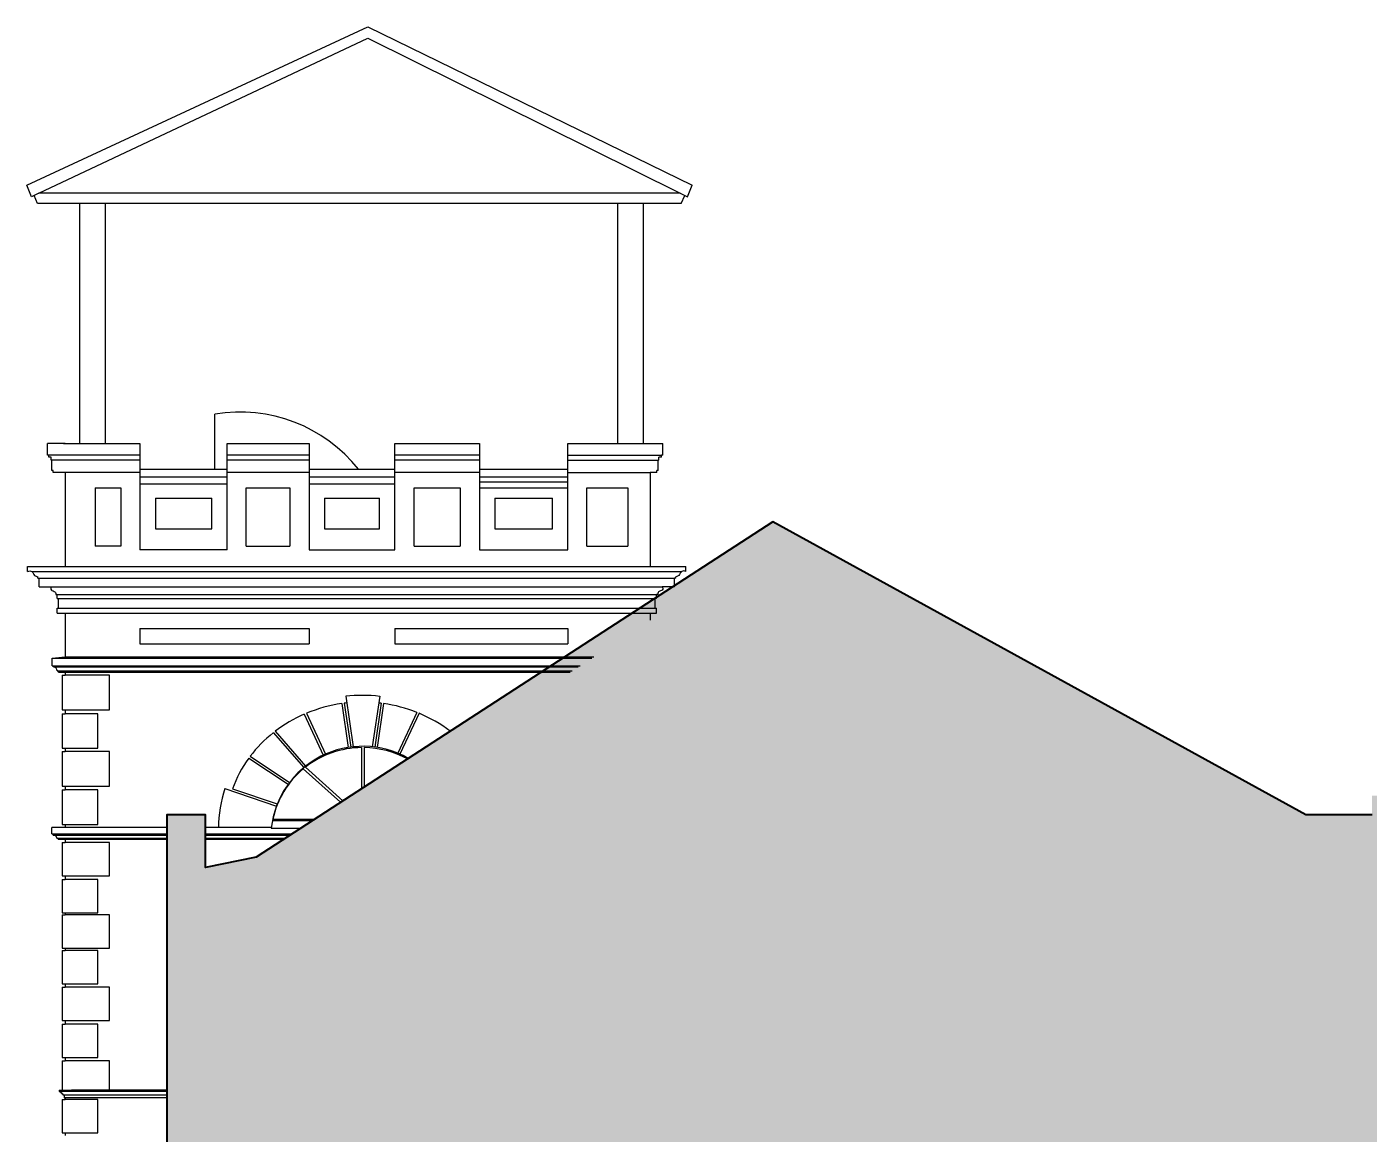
# Model space of a CAD drawing. Extents: x -43 to 90, y 6 to 81.
# Drawn here: x -37.76 to -27.28, y 23.92 to 32.57 of the extents above; entities that cross this region are included whole.
import ezdxf

# ---------------------------------------------------------------- set-up
doc = ezdxf.new("R2010")
doc.units = 0
doc.header["$LTSCALE"] = 0.1
doc.header["$MEASUREMENT"] = 0
doc.layers.add('cortado', color=7, linetype='CONTINUOUS', lineweight=40)
doc.layers.add('hachuras cortado', color=7, linetype='CONTINUOUS', true_color=0xfeffff)
doc.layers.add('visto', color=9, linetype='CONTINUOUS')

msp = doc.modelspace()

# ---------------------------------------------------------------- hatches: boundary and pattern name
at = {"layer": 'hachuras cortado', "linetype": 'ByBlock'}
msp.add_hatch(color=256, dxfattribs=at).paths.add_polyline_path([(-36.72013210151141, 21.29184825714955), (-36.72013210151141, 20.13189680604304), (-36.22013210151141, 20.13189680604304), (-36.22013210151141, 21.301848257042), (-33.66688010511194, 21.301848257042), (-33.66688010511194, 20.13189680604304), (-33.3268801051118, 20.13189680604304), (-33.3268801051118, 21.301848257042), (-30.5051382113839, 21.301848257042), (-30.5051382113839, 20.13189680604304), (-30.13513821138355, 20.13189680604304), (-30.13513821138355, 21.301848257042), (-27.36657736204922, 21.301848257042), (-27.36657736204922, 20.13189680604304), (-26.9452011982126, 20.13189680604304), (-26.9452011982126, 22.26184825704203), (-26.94520119821306, 25.00184825704204), (-26.9452011982126, 26.56192528612698), (-27.25521344700161, 26.56192528612709), (-27.25521344700161, 26.41192528612711), (-27.77200586163727, 26.41192528612716), (-31.93636572270237, 28.70109496714673), (-35.97385386402453, 26.08196662745476), (-36.36963916965311, 26.00063268798473), (-36.36963916965357, 26.41192528612689), (-36.67013210151123, 26.41192528612689), (-36.67013210151168, 21.29184825714955)])

# ---------------------------------------------------------------- linework, layer by layer
at = {"layer": 'cortado', "flags": 128}
msp.add_lwpolyline([(-27.25521344700161, 26.41192528612711), (-27.77200586163727, 26.41192528612716), (-31.93636572270237, 28.70109496714673), (-35.97385386402453, 26.08196662745476), (-36.36963916965311, 26.00063268798473), (-36.36963916965357, 26.41192528612689), (-36.67013210151123, 26.41192528612689), (-36.67013210151168, 21.29184825714955), (-36.72013210151141, 21.29184825714955), (-36.72013210151141, 20.13189680604304), (-36.22013210151141, 20.13189680604304), (-36.22013210151141, 21.301848257042), (-33.66688010511194, 21.301848257042), (-33.66688010511194, 20.13189680604304), (-33.3268801051118, 20.13189680604304), (-33.3268801051118, 21.301848257042), (-30.5051382113839, 21.301848257042), (-30.5051382113839, 20.13189680604304), (-30.13513821138355, 20.13189680604304), (-30.13513821138355, 21.301848257042), (-27.36657736204922, 21.301848257042), (-27.36657736204922, 20.13189680604304), (-26.9452011982126, 20.13189680604304)], dxfattribs=at)
at = {"layer": 'visto'}
for p, q in [((-37.76428188683428, 31.33067970000152), (-35.1001592260485, 32.56697220862477)), ((-35.1001592260485, 32.56697220862477), (-32.56775321096426, 31.33040465917806)), ((-37.6707219771041, 31.26697220862481), (-35.10103478673033, 32.47837176662792)), ((-35.10103478672988, 32.47837176662792), (-32.66120310436497, 31.26697220862493)), ((-37.72814076061774, 31.24032688446007), (-37.76428188683428, 31.33067970000152)), ((-37.6707219771041, 31.2669722086247), (-37.72814076061774, 31.24032688446007)), ((-37.67980104710238, 31.18697220862455), (-37.70823349211593, 31.24956490014076)), ((-32.66120310436497, 31.26697220862481), (-37.6707219771041, 31.2669722086247)), ((-32.66120310436497, 31.26697220862481), (-32.60378432085133, 31.24032688446018)), ((-32.65212403436669, 31.18697220862466), (-32.62369158935314, 31.24956490014088)), ((-32.60378432085133, 31.24032688446018), (-32.56775321096426, 31.33040465917806)), ((-32.65212403436669, 31.18697220862477), (-37.67980104710238, 31.18697220862477)), ((-37.35048137588989, 29.31184825710179), (-37.35048137588989, 31.18697220862477)), ((-37.15051183685852, 29.3118482571019), (-37.15051183685852, 31.18697220862489)), ((-33.14758268711545, 29.31184825710179), (-33.14758268711545, 31.18697220862477)), ((-32.94634752646004, 29.3118482571019), (-32.94634752646004, 31.18697220862489)), ((-36.29444280114455, 29.11184825710174), (-36.29444280114455, 29.54184825710203)), ((-37.46507682653316, 29.31184825710179), (-37.60317050060655, 29.31184825710179)), ((-37.60317050060655, 29.22184825710175), (-37.60317050060655, 29.31184825710179)), ((-37.47851153041244, 29.31184825710179), (-37.60317050060655, 29.31184825710179)), ((-37.47851153041244, 29.31184825710179), (-36.88038226171454, 29.31184825710179)), ((-37.46507682653316, 29.31184825710179), (-36.88038226171454, 29.31184825710179)), ((-36.88038226171454, 29.31184825710179), (-36.88038226171454, 29.11184825710174)), ((-36.19993495391815, 29.11184825710174), (-36.19993495391815, 29.31184825710179)), ((-36.19993495391815, 29.31184825710179), (-35.55950226351694, 29.31184825710179)), ((-35.55950226351694, 29.31184825710179), (-35.55950226351739, 29.11184825710174)), ((-34.8896754101828, 29.11184825710174), (-34.88967541018371, 29.31184825710179)), ((-34.88967541018371, 29.31184825710179), (-34.22923334012591, 29.31184825710179)), ((-34.22923334012591, 29.31184825710179), (-34.22923334012545, 29.11184825710174)), ((-33.53877093076277, 29.11184825710174), (-33.53877093076277, 29.31184825710179)), ((-33.53877093076277, 29.31184825710179), (-32.79703856840558, 29.31184825710179)), ((-32.79739902467451, 29.31184825710179), (-32.79703856840558, 29.31184825710179)), ((-32.79703856840558, 29.22184825710175), (-32.79703856840558, 29.31184825710179)), ((-37.59317050060633, 29.22184825710175), (-37.60317050060655, 29.22184825710175)), ((-37.59317050060633, 29.20684825710177), (-37.59317050060633, 29.22184825710175)), ((-36.88038226171454, 29.22184825710175), (-37.59317050060633, 29.22184825710175)), ((-37.57317050060635, 29.20684825710177), (-37.59317050060633, 29.20684825710177)), ((-37.57317050060635, 29.18184825710179), (-37.57317050060635, 29.20684825710177)), ((-37.56817050060624, 29.18184825710179), (-37.57317050060635, 29.18184825710179)), ((-37.56817050060624, 29.10184825710175), (-37.56817050060624, 29.18184825710179)), ((-36.88038226171454, 29.18184825708701), (-37.56817050060669, 29.18184825710179)), ((-35.55950226351694, 29.22184825710175), (-36.19993495391815, 29.22184825710175)), ((-35.55950226351694, 29.18184825708656), (-36.19993495391815, 29.18184825710111)), ((-34.22923334012591, 29.22184825710175), (-34.88967541018371, 29.22184825710175)), ((-34.22923334012591, 29.18184825708656), (-34.88967541018371, 29.18184825710168)), ((-33.53877093076323, 29.22184825710175), (-32.80703856840534, 29.22184825710175)), ((-33.53877093076277, 29.18184825708326), (-32.83203856840588, 29.18184825710156)), ((-32.83203856840588, 29.10184825710175), (-32.83203856840588, 29.18184825710179)), ((-32.82703856840578, 29.18184825710179), (-32.83203856840588, 29.18184825710156)), ((-32.82703856840578, 29.18184825710179), (-32.82703856840578, 29.20684825710177)), ((-32.80703856840579, 29.20684825710177), (-32.82703856840578, 29.20684825710177)), ((-32.80703856840579, 29.20684825710177), (-32.80703856840579, 29.22184825710175)), ((-32.79703856840558, 29.22184825710175), (-32.80703856840579, 29.22184825710175)), ((-37.55817050060602, 29.10184825710175), (-37.56817050060624, 29.10184825710175)), ((-37.55817050060602, 29.08684825710176), (-37.55817050060602, 29.10184825710175)), ((-37.46507699003984, 29.08684825710176), (-37.55817050060602, 29.08684825710176)), ((-37.46507699003984, 29.08684825710176), (-37.46507699003939, 28.35184825710186)), ((-36.88038226171408, 29.08684825710165), (-37.46507699003984, 29.08684825710176)), ((-36.88038226171454, 29.11184825710174), (-36.19993495391815, 29.11184825710174)), ((-36.88038226171454, 29.11184825710174), (-36.88038226171454, 28.48184825713506)), ((-36.88038226171454, 29.05184825713511), (-36.19993495391861, 29.05184825713511)), ((-36.1999349539177, 28.48184825713494), (-36.19993495391861, 29.11184825710174)), ((-35.55950226351739, 29.08684825710176), (-36.19993495391815, 29.08684825710154)), ((-35.55950226351739, 29.11184825710174), (-35.55950226351694, 28.48184825713506)), ((-35.55950226351694, 29.11184825710174), (-34.88967541018371, 29.11184825710174)), ((-35.55950226351739, 29.05184825713511), (-34.88967541018416, 29.05184825713511)), ((-34.88967541018371, 28.48184825713506), (-34.88967541018371, 29.11184825710174)), ((-34.22923334012636, 29.08684825710176), (-34.88967541018325, 29.08684825710176)), ((-34.22923334012591, 29.11184825710174), (-34.22923334012591, 28.48184825713506)), ((-34.22923334012591, 29.11184825710174), (-33.53877093076277, 29.11184825710174)), ((-34.22923334012591, 29.05184825713511), (-33.53877093076323, 29.05184825713511)), ((-33.53877093076277, 28.48184825713528), (-33.53877093076277, 29.11184825710174)), ((-33.53877093076277, 29.08684825710188), (-32.89513753605603, 29.08684825710188)), ((-32.89513753605558, 29.08684825710176), (-32.89507702105026, 28.35222471328277)), ((-32.8420385684061, 29.08684825710176), (-32.89513753605558, 29.08684825710188)), ((-32.8420385684061, 29.08684825710176), (-32.8420385684061, 29.10184825710175)), ((-32.83203856840588, 29.10184825710175), (-32.8420385684061, 29.10184825710164)), ((-37.23038226171354, 28.9668482571021), (-37.23038226171399, 28.51176560933081)), ((-37.23038226171399, 28.96684825710187), (-37.03038226171417, 28.96684825710187)), ((-37.03038226171372, 28.96684825710187), (-37.03038226171417, 28.51176560933058)), ((-36.88038226171499, 28.99684825713504), (-36.19993495391861, 28.99684825713516)), ((-36.04993495391806, 28.51176560933069), (-36.04993495391806, 28.96684825710176)), ((-36.04993495391806, 28.96684825710187), (-35.70950226351703, 28.96684825710176)), ((-35.70950226351703, 28.96684825710176), (-35.70950226351703, 28.51176560933069)), ((-35.55950226351694, 28.99684825713504), (-34.88967541018416, 28.99684825713516)), ((-34.73967541018407, 28.51176560933115), (-34.73967541018362, 28.96684825710176)), ((-34.73967541018362, 28.96684825710176), (-34.379233340126, 28.96684825710176)), ((-34.379233340126, 28.96684825710176), (-34.379233340126, 28.51176560933115)), ((-34.22923334012591, 29.01184825713503), (-33.53877093076323, 29.01184825713514)), ((-34.22923334012591, 28.96684825710176), (-33.53877093076232, 28.96684825710176)), ((-33.38877093076177, 28.51176560933115), (-33.38877093076268, 28.96684825710176)), ((-33.38877093076223, 28.96684825710176), (-33.06890116592046, 28.96684825710176)), ((-33.06890116592, 28.96684825710176), (-33.06890116592, 28.51176560933104)), ((-36.76038226171419, 28.88684825713503), (-36.76038226171419, 28.64684825713525)), ((-36.76038226171419, 28.88684825713503), (-36.31993495391804, 28.88684825713503)), ((-36.3199349539185, 28.64684825713525), (-36.31993495391804, 28.88684825713503)), ((-35.43950226351705, 28.88684825713503), (-35.4395022635175, 28.64684825713525)), ((-35.43950226351705, 28.88684825713503), (-35.0096754101836, 28.88684825713503)), ((-35.00967541018405, 28.64684825713525), (-35.0096754101836, 28.88684825713503)), ((-34.10923334012602, 28.88684825713503), (-34.10923334012556, 28.64684825713513)), ((-34.10923334012602, 28.88684825713503), (-33.65877093076266, 28.88684825713503)), ((-33.65877093076221, 28.64684825713513), (-33.65877093076266, 28.88684825713503)), ((-36.76038226171419, 28.64684825713525), (-36.31993495391804, 28.64684825713525)), ((-35.43950226351705, 28.64684825713525), (-35.0096754101836, 28.64684825713525)), ((-34.10923334012556, 28.64684825713513), (-33.65877093076266, 28.64684825713525)), ((-37.03038226171372, 28.51176560933058), (-37.23038226171399, 28.51176560933069)), ((-36.19993495391815, 28.48184825713506), (-36.88038226171454, 28.48184825713506)), ((-36.04993495391806, 28.51176560933069), (-35.70950226351703, 28.51176560933069)), ((-35.55950226351694, 28.48184825713506), (-34.88967541018371, 28.48184825713506)), ((-34.73967541018362, 28.51176560933115), (-34.379233340126, 28.51176560933115)), ((-34.22923334012591, 28.48184825713506), (-33.53877093076277, 28.48184825713517)), ((-33.38877093076223, 28.51176560933115), (-33.06890116592, 28.51176560933115)), ((-37.75851153041264, 28.35184825710175), (-37.46507699003939, 28.35184825710175)), ((-37.46507699003984, 28.35184825710175), (-32.89507702105026, 28.35222471328265)), ((-32.89507702105026, 28.35222471328265), (-32.61508874307525, 28.35222471328265)), ((-37.72530121427132, 28.31184825710179), (-37.47851153041244, 28.31184825710179)), ((-37.67851153041271, 28.26184825710183), (-32.7050887430754, 28.26184825710183)), ((-37.47851153041244, 28.31184825710179), (-32.64829905921567, 28.31184825710179)), ((-32.69508874307518, 28.26184825710183), (-32.7050887430754, 28.26184825710183)), ((-37.66851153041249, 28.19184825710178), (-37.57210974882252, 28.1918482571019)), ((-37.57210974882252, 28.19184825710178), (-32.80149052466583, 28.19184825710178)), ((-37.53776645617733, 28.13184825710195), (-37.52776645617711, 28.13184825710184)), ((-37.52776645617711, 28.13184825710184), (-32.84583381731078, 28.13184825710184)), ((-32.83583381731011, 28.13184825710184), (-32.84583381731078, 28.13184825710184)), ((-32.7050887430754, 28.19184825710178), (-32.80149052466583, 28.19184825710178)), ((-37.52776645617711, 28.10184825710186), (-37.51776645617689, 28.10184825710186)), ((-37.52776645617711, 28.02684825710182), (-37.51776645617689, 28.02684825710182)), ((-37.51776645617689, 28.10184825710186), (-32.855833817311, 28.10184825710198)), ((-37.51776645617689, 28.02684825710182), (-32.855833817311, 28.02684825710193)), ((-32.84583381731078, 28.10184825710186), (-32.855833817311, 28.10184825710186)), ((-32.855833817311, 28.02684825710193), (-32.84583381731078, 28.02684825710193)), ((-37.52776645617711, 27.98684825710185), (-37.46507699003939, 27.98684825710197)), ((-37.46507699003939, 27.98684825710197), (-37.46507699003893, 27.64684825710182)), ((-37.46507699003939, 27.98684825710174), (-32.89507699003922, 27.98684825710197)), ((-32.89507699003922, 27.98684825710811), (-32.89507699003922, 27.93173535070078)), ((-32.89507699003922, 27.98684825710197), (-32.84583381731078, 27.98684825710197)), ((-36.88038226171408, 27.86684825710185), (-35.55950226351694, 27.86684825710185)), ((-36.88038226171408, 27.86684825710185), (-36.88038226171408, 27.74684825710173)), ((-35.55950226351694, 27.86684825710185), (-35.55950226351694, 27.74684825710173)), ((-34.88904929075158, 27.86684825710185), (-33.53814486827229, 27.86684825710185)), ((-34.88904929075158, 27.86684825710185), (-34.88904929075158, 27.74684825710173)), ((-33.53814486827229, 27.86684825710185), (-33.53814486827229, 27.74684825710173)), ((-36.88038226171408, 27.74684825710173), (-35.55950226351694, 27.74684825710173)), ((-34.88904929075158, 27.74684825710173), (-33.53814486827229, 27.74684825710173)), ((-37.56716126514345, 27.63684825710183), (-37.46507699003848, 27.64684825710182)), ((-37.56716126514299, 27.63684825710172), (-33.34965690710263, 27.63684825710161)), ((-37.46507699003848, 27.64684825710182), (-33.334241518402, 27.64684825710161)), ((-37.56716126514299, 27.57684825710177), (-33.44214923930641, 27.57684825710167)), ((-37.55716126514277, 27.56684825710178), (-33.45756462800704, 27.56684825710168)), ((-37.52716126514257, 27.53684825710181), (-33.50381079410909, 27.5368482571016)), ((-37.51716126514281, 27.52684825710182), (-37.46507699003848, 27.5268482571017)), ((-37.48944861712504, 27.50184825710184), (-37.48944861712504, 27.23184825710186)), ((-37.48944861712504, 27.50184825710184), (-37.46507699003848, 27.50184825710184)), ((-37.46507699003848, 27.52684825710182), (-37.46507699003848, 27.50184825710184)), ((-37.46507699003848, 27.5268482571017), (-33.51922618280957, 27.5268482571017)), ((-37.11944861712515, 27.50184825710184), (-37.46507699003848, 27.50184825710184)), ((-37.11944861712515, 27.23184825710186), (-37.11944861712515, 27.50184825710184)), ((-35.30339213170134, 27.2811414661912), (-35.25292184180295, 26.93869894847089)), ((-35.28454045640444, 27.28349491425442), (-35.23412308622289, 26.94141145849491)), ((-35.27336014525269, 27.33789881135223), (-35.21525114353278, 26.9436273916518)), ((-35.00708711944696, 27.33779058516492), (-35.06557841854498, 26.9435399732599)), ((-34.99595902324233, 27.28337762085536), (-35.04670959418615, 26.94130206504391)), ((-34.97713249611876, 27.28085461534178), (-35.02791442801969, 26.93856767636007)), ((-37.48944861712504, 27.23184825710186), (-37.46507699003848, 27.23184825710186)), ((-37.48944861712504, 27.20200276851583), (-37.48944861712504, 26.93200276851584)), ((-37.48944861712504, 27.20200276851583), (-37.46507699003848, 27.20200276851583)), ((-37.46507699003848, 27.23184825710186), (-37.46507699003848, 27.20200276851583)), ((-37.46507699003848, 27.23184825710186), (-37.11944861712515, 27.23184825710186)), ((-37.20944861712484, 27.20200276851583), (-37.46507699003802, 27.20200276851583)), ((-37.20944861712484, 26.93200276851584), (-37.20944861712484, 27.20200276851583)), ((-35.59762574651756, 27.19882151654448), (-35.44825905651975, 26.87846207992774)), ((-35.58014305907351, 27.20572599659303), (-35.43119364517667, 26.88626152749939)), ((-34.71790722401408, 27.21228712825925), (-34.86699289484238, 26.8933081687247)), ((-34.70043116951262, 27.20536843929344), (-34.84972984109242, 26.8859337501253)), ((-35.83977262788255, 27.05403235014896), (-35.60150587819896, 26.78055667833561)), ((-35.82493060312833, 27.06498563656234), (-35.58723024652169, 26.79216005431155)), ((-37.48944861712504, 26.93200276851584), (-37.46507699003848, 26.93200276851584)), ((-37.48944861712504, 26.90700276851587), (-37.48944861712504, 26.63700276851588)), ((-37.48944861712504, 26.90700276851587), (-37.46507699003848, 26.90700276851587)), ((-37.46507699003848, 26.93200276851584), (-37.46507699003848, 26.90700276851587)), ((-37.46507699003848, 26.93200276851573), (-37.20944861712484, 26.93200276851584)), ((-37.11944861712515, 26.90700276851587), (-37.46507699003848, 26.90700276851587)), ((-37.11944861712515, 26.63700276851588), (-37.11944861712515, 26.90700276851587)), ((-36.03107090642731, 26.8549523516667), (-35.72293730141461, 26.65060588686524)), ((-36.01994913979149, 26.86915771231938), (-35.71217958362546, 26.66505267556735)), ((-35.14981916738986, 26.93760009485524), (-35.150277097097, 26.616222871602)), ((-35.12981918769344, 26.93757159692765), (-35.1302585729774, 26.6292089367012)), ((-35.60451486971385, 26.77232230070373), (-35.3137124701811, 26.51020194909533)), ((-35.58863539213177, 26.78493460319984), (-35.29634193454057, 26.52147025765236)), ((-37.48944861712504, 26.63700276851588), (-37.46507699003848, 26.63700276851588)), ((-37.46507699003848, 26.63700276851588), (-37.46507699003848, 26.60715727992985)), ((-37.46507699003848, 26.63700276851588), (-37.11944861712515, 26.63700276851588)), ((-37.48944861712504, 26.60715727992985), (-37.48944861712504, 26.33715727992987)), ((-37.48944861712504, 26.60715727992985), (-37.46507699003848, 26.60715727992985)), ((-37.20944861712484, 26.60715727992985), (-37.46507699003848, 26.60715727992985)), ((-37.20944861712484, 26.33715727992987), (-37.20944861712484, 26.60715727992985)), ((-36.21637848462785, 26.61737940091606), (-35.81424216482525, 26.48065422466479)), ((-36.15760571876842, 26.61606241973649), (-35.80783343674363, 26.49714086365563)), ((-37.48944861712504, 26.33715727992987), (-37.46507699003848, 26.33715727992987)), ((-37.46507699003848, 26.33715727992987), (-37.46507699003848, 26.31192528612925)), ((-37.46507699003848, 26.33715727992987), (-37.20944861712484, 26.33715727992987)), ((-35.84612809935367, 26.36867398591059), (-35.53258167846328, 26.36822096338523)), ((-35.84274241367199, 26.37866935588713), (-35.51720200206275, 26.37819779672962)), ((-37.46507699003848, 26.31192528612925), (-37.56897573490084, 26.31192528612937)), ((-37.56897573490084, 26.26381770408247), (-37.55897573490062, 26.26381770408247)), ((-37.55897573490062, 26.26381770408247), (-36.67013210151124, 26.26381770408247)), ((-37.55897573490062, 26.25381770408248), (-36.67013210151124, 26.25381770408248)), ((-37.52897573490042, 26.2310155633231), (-36.67013210151124, 26.23101556332481)), ((-37.51897573490066, 26.221015563333), (-37.46507699003893, 26.22101556333311)), ((-36.67013210151124, 26.3119252861289), (-37.46507699003848, 26.31192528612925)), ((-37.46507699003711, 26.22101556333288), (-37.46507699003711, 26.19601556333291)), ((-37.46507699003893, 26.22101556333311), (-36.67013210151124, 26.22101556333284)), ((-35.85507699003744, 26.31192528612857), (-36.36963916965345, 26.31192528612898)), ((-36.3696391696534, 26.26381770408265), (-35.69352336083993, 26.26381770408244)), ((-36.36963916965339, 26.2538177040824), (-35.70893874954029, 26.25381770408262)), ((-36.36963916965337, 26.23101556332547), (-35.7440891358366, 26.23101556332645)), ((-36.36963916965335, 26.22101556333312), (-35.75950452452747, 26.22101556333279)), ((-35.85544832038328, 26.30868738945637), (-35.62486855961368, 26.30835423998139)), ((-37.4894809817614, 26.19601556333291), (-37.4894809817614, 25.93601556333292)), ((-37.4894809817614, 26.19601556333291), (-37.46507699003711, 26.19601556333291)), ((-37.11948098176151, 26.19601556333291), (-37.46507699003848, 26.19601556333291)), ((-37.11948098176151, 25.93601556333292), (-37.11948098176151, 26.19601556333291)), ((-37.4894809817614, 25.93601556333292), (-37.46507699003711, 25.93601556333292)), ((-37.48948098176185, 25.90617007474688), (-37.48948098176185, 25.64617007474689)), ((-37.48948098176185, 25.90617007474688), (-37.46507699003711, 25.90617007474688)), ((-37.46507699003711, 25.93601556333292), (-37.46507699003711, 25.90617007474688)), ((-37.46507699003711, 25.9360155633328), (-37.11948098176151, 25.93601556333292)), ((-37.20948098176165, 25.90617007474688), (-37.46507699003666, 25.90617007474688)), ((-37.20948098176165, 25.64617007474689), (-37.20948098176165, 25.90617007474688)), ((-37.48948098176185, 25.64617007474689), (-37.46507699003711, 25.64617007474689)), ((-37.48948098176185, 25.6311700747469), (-37.48948098176185, 25.37117007474691)), ((-37.48948098176185, 25.6311700747469), (-37.46507699003711, 25.6311700747469)), ((-37.46507699003711, 25.64617007474689), (-37.46507699003711, 25.6311700747469)), ((-37.46507699003666, 25.64617007474689), (-37.20948098176165, 25.64617007474689)), ((-37.11948098176196, 25.6311700747469), (-37.46507699003711, 25.6311700747469)), ((-37.11948098176196, 25.37117007474691), (-37.11948098176196, 25.6311700747469)), ((-37.48948098176185, 25.37117007474691), (-37.46507699003711, 25.37117007474691)), ((-37.48948098176231, 25.35132458616087), (-37.48948098176231, 25.09132458616088)), ((-37.48948098176231, 25.35132458616087), (-37.46507699003711, 25.35132458616087)), ((-37.46507699003711, 25.37117007474691), (-37.46507699003711, 25.35132458616087)), ((-37.46507699003711, 25.37117007474691), (-37.11948098176196, 25.37117007474691)), ((-37.20948098176211, 25.35132458616087), (-37.46507699003711, 25.35132458616087)), ((-37.20948098176211, 25.09132458616088), (-37.20948098176211, 25.35132458616087)), ((-37.48948098176231, 25.09132458616088), (-37.46507699003711, 25.09132458616088)), ((-37.48948098176231, 25.0663245861609), (-37.48948098176231, 24.80632458616091)), ((-37.48948098176231, 25.0663245861609), (-37.46507699003711, 25.0663245861609)), ((-37.46507699003711, 25.09132458616088), (-37.46507699003711, 25.0663245861609)), ((-37.46507699003711, 25.09132458616088), (-37.20948098176211, 25.09132458616088)), ((-37.11948098176241, 25.0663245861609), (-37.46507699003711, 25.0663245861609)), ((-37.11948098176241, 24.80632458616091), (-37.11948098176241, 25.0663245861609)), ((-37.48948098176231, 24.80632458616091), (-37.46507699003711, 24.80632458616091)), ((-37.48948098176276, 24.77647909757488), (-37.48948098176276, 24.51647909757489)), ((-37.48948098176276, 24.77647909757488), (-37.46507699003711, 24.77647909757499)), ((-37.46507699003711, 24.80632458616091), (-37.46507699003711, 24.77647909757488)), ((-37.46507699003711, 24.80632458616103), (-37.11948098176241, 24.80632458616091)), ((-37.20948098176256, 24.77647909757488), (-37.46507699003711, 24.77647909757488)), ((-37.20948098176256, 24.51647909757489), (-37.20948098176256, 24.77647909757488)), ((-37.48948098176276, 24.51647909757489), (-37.46508666540773, 24.51647909757489)), ((-37.48948098176276, 24.49147909757491), (-37.48948098176276, 24.26184847944316)), ((-37.48948098176276, 24.49147909757491), (-37.46507699003666, 24.49147909757491)), ((-37.46508666540773, 24.51647909757489), (-37.20948098176256, 24.51647909757489)), ((-37.11948098176287, 24.49147909757491), (-37.46508666562919, 24.49147909757491)), ((-37.46507699003666, 24.51647909757489), (-37.46507699003666, 24.49147909757491)), ((-37.11948098176287, 24.26184847944316), (-37.11948098176287, 24.49147909757491)), ((-37.51208650760497, 24.26179813013729), (-37.48948098176276, 24.26184847944316)), ((-36.67013210151142, 24.2497970288583), (-37.51208650760497, 24.2497970288583)), ((-37.48948098176276, 24.26184847944316), (-37.11948098176287, 24.26184847944316)), ((-37.48945829527553, 24.26184847944305), (-36.67013210151142, 24.26184847944278)), ((-36.67013210151142, 24.26184847943735), (-37.41506731274773, 24.2618484794377)), ((-37.48945829527553, 24.18794812229666), (-37.48945829527553, 23.92794812229667)), ((-37.48945829527553, 24.18794812229666), (-37.46507699003666, 24.18794812229666)), ((-36.67013210151142, 24.22179702885859), (-37.47908650760461, 24.2217970288585)), ((-36.67013210151143, 24.20179702885861), (-37.47208650760455, 24.20179702885852)), ((-37.46508666818942, 24.20179702869595), (-37.46508666818897, 24.20184847940911)), ((-37.20945829527533, 24.18794812229666), (-37.46508666831175, 24.18794812229666)), ((-37.46507699003666, 24.20179813013758), (-37.46507699003666, 24.18794812229666)), ((-37.20945829527533, 23.92794812229667), (-37.20945829527533, 24.18794812229666)), ((-37.48945829527553, 23.92794812229667), (-37.46508666818942, 23.92794812229667)), ((-37.46508666818897, 23.92794812229667), (-37.46508666818897, 23.90794812229669)), ((-37.46508666818897, 23.92794812229667), (-37.20945829527533, 23.92794812229667))]:
    msp.add_line(p, q, dxfattribs=at)
for points in [[(-37.75851153041264, 28.31184825710179), (-37.75851153041264, 28.35184825710175)], [(-32.61508874307525, 28.31184825710179), (-32.61508874307525, 28.35184825710175)], [(-37.67851153041271, 28.26184825710183), (-37.67851153041271, 28.27184825710182)], [(-37.66851153041249, 28.19184825710178), (-37.66851153041249, 28.26184825710183)], [(-32.7050887430754, 28.19184825710178), (-32.7050887430754, 28.26184825710183)], [(-32.69508874307518, 28.26184825710183), (-32.69508874307518, 28.27184825710182)], [(-37.52776645617711, 28.10184825710186), (-37.52776645617711, 28.13184825710184)], [(-32.84583381731078, 28.10184825710186), (-32.84583381731078, 28.13184825710184)], [(-37.52776645617711, 27.98684825710185), (-37.52776645617711, 28.02684825710182)], [(-37.51776645617689, 28.02684825710182), (-37.51776645617689, 28.10184825710186)], [(-32.855833817311, 28.02684825710182), (-32.855833817311, 28.10184825710186)], [(-32.84583381731078, 27.98684825710185), (-32.84583381731078, 28.02684825710182)], [(-37.56716126514299, 27.57684825710177), (-37.56716126514299, 27.63684825710172)], [(-37.55716126514277, 27.56684825710178), (-37.55716126514277, 27.57684825710177)], [(-37.56897573490084, 26.26381770408247), (-37.56897573490084, 26.31192528612937)], [(-37.55897573490062, 26.25381770408248), (-37.55897573490062, 26.26381770408247)], [(-37.51208650760497, 24.26179813013729), (-37.51208650760497, 24.24979813013735), (-37.5000865076048, 24.24979813013735), (-37.5000865076048, 24.2427981301374), (-37.49308650760474, 24.2427981301374), (-37.49308650760474, 24.23579813013745), (-37.48608650760467, 24.23579813013757), (-37.48608650760467, 24.22879813013751), (-37.47908650760461, 24.22879813013751), (-37.47908650760461, 24.22179813013756), (-37.47208650760455, 24.22179813013756), (-37.47208650760455, 24.20179813013758), (-37.46508650760449, 24.20179813013758)]]:
    msp.add_lwpolyline(points, dxfattribs=at)
for centre, radius, start, end in [((-36.09899542705431, 28.37556952332497), 1.182542075741661, 38.50798581366982, 99.51334438573943), ((-37.55811718574466, 27.53589233649936), 0.03097067652622774, 1.768734889157698, 88.23126511168401), ((-37.52623378110263, 27.5277757411329), 0.009119801120146109, 354.162925921882, 95.83707413402806), ((-35.14083250919418, 26.22837364506799), 0.7191147718820785, 60.33442454214615, 173.5875896567749), ((-35.14086322860873, 26.20486589440415), 0.7327889309686287, 90.70027022447707, 127.6656104853856), ((-35.14086322860873, 26.20486589440415), 0.7327889309686287, 61.52235923037587, 89.136448622515), ((-35.14286594903194, 26.22403479715908), 0.7167558248874779, 130.0968186575643, 167.5409192544521), ((-37.55706176515138, 26.22519978938359), 0.02868184655599199, 11.69889810759728, 93.82625088074923), ((-37.52804825086047, 26.22194304736408), 0.009119801120146109, 354.162925921882, 95.83707413402806)]:
    msp.add_arc(centre, radius, start, end, dxfattribs=at)
for major_axis, ratio, start_param, end_param in [((1.070001744588234, 5.47765949971463e-12), 0.9203505473679585, 1.723398361416543, 1.993924395474416), ((-1.070001744162462, 6.272189078222543e-10), 0.9203505477286269, -1.453755573181958, -1.435974932375186), ((-1.127074687219281, 1.370497445699036e-12), 0.9203505473730939, 4.593564514930644, 4.830330199434919), ((1.070001743970696, 9.166972167801504e-10), 0.9203505478909959, 1.435091685696265, 1.452872326506087), ((-1.070001744587267, 2.77438193126779e-12), 0.9203505473687741, 4.306158306095889, 4.558903699355175), ((1.070001744590682, 3.250592101005406e-11), 0.9203505473670999, 2.011710660733311, 2.264450429507735), ((-1.070001744587195, 7.601934832758825e-12), 0.9203505473690736, 4.019888188109451, 4.288377665300329), ((1.070001744593126, 9.24453633376868e-11), 0.9203505473708283, 2.282236694736945, 2.534976463508052), ((1.070001744587054, 1.472054992377908e-11), 0.9203505473705491, 2.552762728865634, 2.823288762922861), ((-1.12707468722337, 8.532712816185043e-12), 0.920350547367585, -0.3032110110655259, -0.004116995831685344)]:
    msp.add_ellipse((-35.14071796119867, 26.30765472274183), major_axis=major_axis, ratio=ratio, start_param=start_param, end_param=end_param, dxfattribs=at)
for points in [[(-37.75851153041264, 28.31184825710179, 0.122362654734161), (-37.74049238402255, 28.31686436417189, 0.122362654734161), (-37.72530121427359, 28.31184825710179, 0.122362654734161), (-37.71370635450545, 28.29885829746203, 0.122362654734161), (-37.7037274042899, 28.28165360764055, 0.122362654734161), (-37.67851153041271, 28.27184825710182, 0.122362654734161)], [(-32.61508874307525, 28.31184825710179, 0.122362654734161), (-32.63310788946534, 28.31686436417189, 0.122362654734161), (-32.6482990592143, 28.31184825710179, 0.122362654734161), (-32.65989391898244, 28.29885829746203, 0.122362654734161), (-32.669872869198, 28.28165360764055, 0.122362654734161), (-32.69508874307518, 28.27184825710182, 0.122362654734161)], [(-37.57210974882252, 28.1918482571019, 0.122362654734161), (-37.57749206409732, 28.18354722203352, 0.122362654734161), (-37.57632489300146, 28.17388710115242, 0.122362654734161), (-37.56788156547679, 28.16402144578464, 0.122362654734161), (-37.55006879411382, 28.15767894217592, 0.122362654734161), (-37.54066633588479, 28.14901950435237, 0.122362654734161), (-37.53776645617733, 28.13184825710184, 0.122362654734161)], [(-32.80149052466538, 28.1918482571019, 0.122362654734161), (-32.79610820939057, 28.18354722203352, 0.122362654734161), (-32.79727538048643, 28.17388710115242, 0.122362654734161), (-32.80571870801111, 28.16402144578464, 0.122362654734161), (-32.82353147937408, 28.15767894217592, 0.122362654734161), (-32.83293393760311, 28.14901950435237, 0.122362654734161), (-32.83583381731057, 28.13184825710184, 0.122362654734161)]]:
    msp.add_spline(points, degree=3, dxfattribs=at)

doc.saveas('drawing.dxf')
